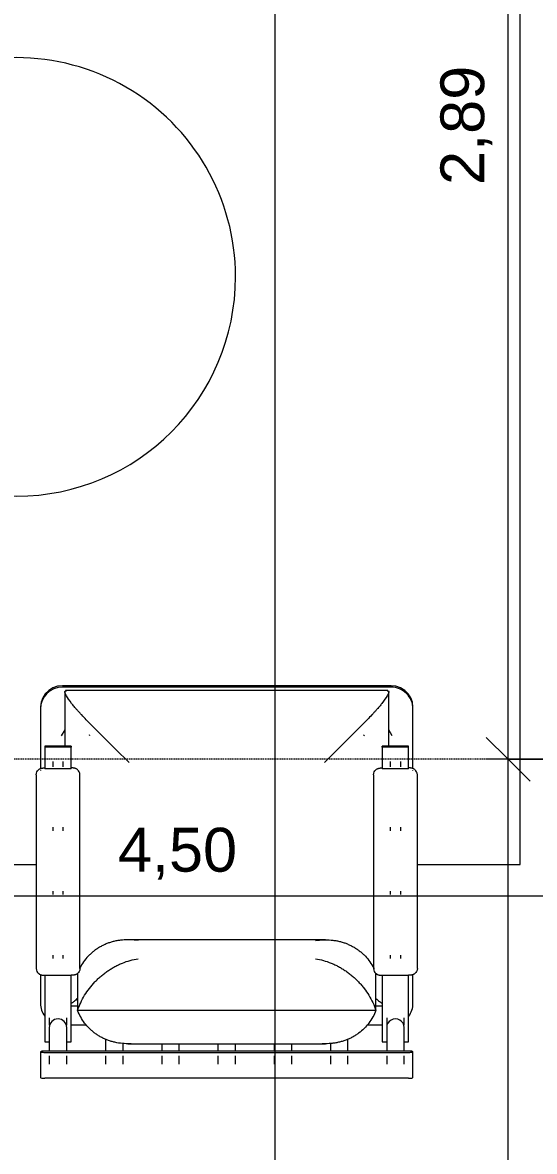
# Model space of a CAD drawing. Header units: millimetres. Extents: x -168557 to 193771, y -108373 to 197278.
# Drawn here: x 177226 to 178395, y -9264 to -6690 of the extents above; entities that cross this region are included whole.
import ezdxf

# ---------------------------------------------------------------- set-up
doc = ezdxf.new("R2010")
doc.units = ezdxf.units.MM
doc.linetypes.add('Overhead', pattern=[3.96875, 2.38125, -1.5875])
for name, color, linetype, lineweight in [('A-ANNO-DIMS', 211, 'Continuous', 9), ('A-ANNO-DIMS-50', 211, 'Continuous', 9), ('A-FLOR-OVHD', 1, 'Overhead', 9), ('I-FURN', 30, 'Continuous', 9)]:
    doc.layers.add(name, color=color, linetype=linetype, lineweight=lineweight)
doc.styles.add('@Arial Unicode MS_1', font='ARIALUNI.TTF', dxfattribs={"height": 99.99999999999999})
doc.dimstyles.new('CRT_-__Metros_-_Linha_de_chamada_3_5_mm_3', dxfattribs={"dimscale": 304.8, "dimtxt": 100.5844853193191, "dimasz": 0.3280839895013123, "dimexe": 0.1640419947506562, "dimexo": 0.0625, "dimgap": 0.08202099737532809, "dimtad": 1, "dimlfac": 0.001, "dimrnd": 0.01, "dimzin": 0, "dimdsep": 46, "dimtxsty": '@Arial Unicode MS_1', "dimblk1": 'OBLIQUE', "dimblk2": 'OBLIQUE', "dimsah": 1, "dimcen": 0.09, "dimdle": 0.1640419947506562, "dimazin": 0, "dimtfac": 1, "dimtdec": 4, "dimtix": 1, "dimtmove": 0, "dimatfit": 3, "dimfxl": 0.9842519685039369, "dimfxlon": 1, "dimtvp": 1, "dimtolj": 1, "dimtzin": 0, "dimarcsym": 2})
doc.dimstyles.new('CRT_-__Metros_-_Linha_de_chamada_3_5_mm_5', dxfattribs={"dimscale": 304.8, "dimtxt": 100.5844853193191, "dimasz": 0.3280839895013123, "dimexe": 0.1640419947506562, "dimexo": 0.0625, "dimgap": 0.08202099737532809, "dimtad": 1, "dimlfac": 0.001, "dimrnd": 0.01, "dimzin": 0, "dimdsep": 46, "dimtxsty": '@Arial Unicode MS_1', "dimblk1": 'OBLIQUE', "dimblk2": 'OBLIQUE', "dimsah": 1, "dimcen": 0.09, "dimdle": 0.1640419947506562, "dimazin": 0, "dimtfac": 1, "dimtdec": 4, "dimtix": 1, "dimtmove": 2, "dimatfit": 3, "dimfxl": 0.9842519685039369, "dimfxlon": 1, "dimtvp": 1, "dimtolj": 1, "dimtzin": 0, "dimarcsym": 2})

# ---------------------------------------------------------------- blocks, each defined once
blk = doc.blocks.new('Blks_Decor Henzel Studio_Tapete Diamond Dust - Único-3507328-TERREO')
at = {"layer": 'I-FURN', "color": 254}
for p, q in [((-1500.000000000001, 25.00000000098785), (-1500.000000000001, -144.9999999990155)), ((-1500.000000000001, -1014.999999998984), (-1500.000000000001, -1250.000000000001)), ((-1500.000000000001, -1250.000000000001), (1499.999999999999, -1250.000000000001))]:
    blk.add_line(p, q, dxfattribs=at)
blk = doc.blocks.new('Blks_Mob De Castelli_Mesa de Centro Parsec - Cobre Envelhecido-3509729-TERREO')
at = {"layer": 'I-FURN', "color": 254}
for start, end in [(359.9999999999996, 179.9999999999997), (179.9999999999998, 359.9999999999989)]:
    blk.add_arc((0, 0), 500.0000000000005, start, end, dxfattribs=at)
blk = doc.blocks.new('Blks_Mob NickeyKehoe_Poltrona NickeyKehoe - Único-3523002-TERREO')
at = {"layer": 'I-FURN', "color": 254}
for p, q in [((374.9999999999945, 407.6120449875808), (-375.0000000000066, 407.612044987577)), ((-372.9548993264706, 404.4833556867724), (-375.0000000000066, 404.4833556867723)), ((372.9548993264617, 404.4833556867762), (-372.9548993264706, 404.4833556867724)), ((-369.8057613907642, 394.433167278857), (-369.8057613907631, 269.7345946679949)), ((367.6094851231988, 396.6202843701818), (-367.6094851232215, 396.6202843701774)), ((369.8057613907415, 269.7345946679971), (369.8057613907404, 394.4331672788591)), ((374.9999999999952, 404.4833556867762), (372.9548993264617, 404.4833556867762)), ((-425.0000000000138, 359.4664672174553), (-425.0000000000138, 355.0989386570049)), ((-425.0000000000063, 355.0989386570157), (-425.0000000000056, 218.786304130559)), ((424.9999999999889, 355.0989386570114), (424.9999999999889, 359.4664672174596)), ((424.999999999996, 218.8388505538043), (424.9999999999953, 355.0989386570196)), ((-369.8057613907609, 307.0351609507724), (-377.668780970939, 293.4160115369917)), ((-312.3312123287743, 293.4159999317336), (-313.5784216120472, 295.5762297780342)), ((313.5784216120331, 295.5762297780342), (312.3312123287602, 293.4159999317336)), ((377.6687809709249, 293.4160115369939), (369.8057613907415, 307.0351609507788)), ((-354.999999999997, 269.7345946680049), (-414.9999999999977, 269.7345946680047)), ((-414.9999999999977, 269.7345946680047), (-414.9999999999977, 267.3880776924012)), ((-354.999999999997, 267.3880776924015), (-414.9999999999978, 267.3880776924012)), ((-414.9999999999978, 267.3880776924012), (-414.9999999999975, 218.0036606626445)), ((-354.999999999997, 269.7345946680049), (-354.999999999997, 267.3880776924015)), ((-354.9999999999968, 218.0036606626432), (-354.999999999997, 267.3880776924013)), ((414.9999999999971, 269.7345946680068), (354.9999999999945, 269.7345946680065)), ((354.9999999999945, 267.3880776924029), (354.9999999999945, 269.7345946680065)), ((414.9999999999971, 267.3880776924032), (354.9999999999945, 267.3880776924029)), ((354.9999999999945, 267.3880776924029), (354.9999999999948, 218.0036606626456)), ((414.9999999999971, 267.3880776924032), (414.9999999999971, 269.7345946680069)), ((414.9999999999974, 218.0036606626459), (414.9999999999971, 267.3880776924031)), ((-397.0000000000115, 235.2472395569209), (-397.0000000000105, 222.696694613843)), ((-373.0000000000094, 222.696694613843), (-373.0000000000105, 235.2472395569209)), ((372.9999999999899, 235.247239556923), (372.999999999991, 222.6966946138452)), ((396.999999999991, 222.6966946138473), (396.9999999999899, 235.2472395569252)), ((-425.0000000000056, 215.3498888005583), (-425.0000000000056, 214.6364755464043)), ((-355.000000000002, 218.0036606626435), (-415.0000000000047, 218.0036606626432)), ((414.9999999999974, 218.0036606626475), (354.9999999999947, 218.0036606626472)), ((424.999999999996, 214.7676906400606), (424.999999999996, 215.5354576917467)), ((-435.0000000000115, 204.6153712363205), (-434.9999999999953, 201.6822250168163)), ((-434.9999999999953, 201.6822250169029), (-434.9999999999932, -236.8102099935201)), ((-335.0000000000256, 201.6822250168293), (-335.0000000000105, 204.6153712363248)), ((-335.0000000000246, -236.8102099935092), (-335.0000000000256, 201.6822250169138)), ((334.9999999999888, 204.615371236327), (335.0000000000061, 201.6822250168315)), ((335.0000000000061, 201.6822250169159), (335.0000000000072, -236.8102099935071)), ((434.9999999999737, 201.6822250168207), (434.999999999991, 204.615371236327)), ((434.9999999999758, -236.8102099935136), (434.9999999999748, 201.6822250169073)), ((-397.0000000000105, 84.92840948153243), (-397.0000000000105, 77.01266437606266)), ((-373.0000000000094, 77.01266437606266), (-373.0000000000094, 84.92840948153459)), ((372.9999999999921, 84.92840948153676), (372.9999999999921, 77.01266437606266)), ((396.999999999991, 77.01266437606482), (396.999999999991, 84.92840948153459)), ((-397.0000000000094, -60.7556207562501), (-397.0000000000094, -68.67136586172204)), ((-373.0000000000084, -68.67136586172204), (-373.0000000000084, -60.75562075624578)), ((372.9999999999921, -60.75562075624578), (372.9999999999921, -68.67136586172204)), ((396.999999999992, -68.67136586171988), (396.999999999992, -60.75562075624794)), ((225.5200807530087, -171.5493989102976), (-225.5200807530325, -171.5493989103019)), ((-397.0000000000083, -206.4396509940326), (-397.0000000000083, -214.3553960995046)), ((-373.0000000000084, -214.3553960995046), (-373.0000000000084, -206.4396509940283)), ((372.9999999999932, -206.4396509940283), (372.9999999999932, -214.3553960995024)), ((396.999999999992, -214.3553960995002), (396.999999999992, -206.4396509940283)), ((-425.0000000000031, -251.016671541755), (-425.0000000000028, -316.5291329476777)), ((-414.999999999995, -252.5102107492339), (-414.9999999999942, -404.239993912292)), ((-414.9999999999869, -252.5923823187204), (-355.0000000000168, -252.5923823187117)), ((-354.9999999999935, -404.2399939122917), (-354.9999999999943, -252.5102107492251)), ((-340.4324562113004, -248.2532152302984), (-340.4324562113003, -332.4215982317186)), ((340.4324562112914, -332.4215982317147), (340.4324562112914, -248.1664927563971)), ((354.9999999999973, -252.510210749222), (354.9999999999981, -404.2399939122909)), ((355.0000000000005, -252.5923823187095), (414.9999999999685, -252.592382318716)), ((415.0000000000007, -404.2399939122906), (414.9999999999999, -252.5102107492303)), ((424.9999999999989, -316.5291329476729), (424.9999999999985, -250.3691374844911)), ((-355.0000000000016, -322.5457048028539), (-340.4324562113079, -322.5457048028518)), ((-340.4324562113001, -332.4215982317186), (340.4324562112915, -332.4215982317147)), ((340.432456211284, -322.5457048028496), (354.9999999999908, -322.5457048028496)), ((-405.0000000000086, -349.4346537444081), (-405.0000000000086, -366.150303840251)), ((-365.000000000008, -366.150303840251), (-365.000000000008, -349.4346537444081)), ((364.9999999999939, -349.434653744406), (364.9999999999939, -366.1503038402488)), ((404.9999999999935, -366.1503038402466), (404.9999999999935, -349.4346537444038)), ((-405.0000000000086, -371.6960183732645), (-405.0000000000086, -425.2887812024692)), ((-365.000000000008, -425.2510861506518), (-365.000000000008, -371.6960183732666)), ((-354.9999999999935, -365.9135499774339), (-319.9370561785182, -365.9135499774338)), ((319.9370561785092, -365.9135499774305), (354.9999999999973, -365.9135499774303)), ((364.9999999999928, -371.6960183732645), (364.9999999999939, -425.2510861506474)), ((404.9999999999935, -425.2510861506453), (404.9999999999935, -371.6960183732623)), ((-414.9999999999942, -404.239993912292), (-405.0000000000008, -404.2399939122919)), ((-365.0000000000017, -404.2399939122917), (-354.9999999999935, -404.2399939122917)), ((-276.6666666666752, -397.838736780459), (-276.6666666666752, -425.2510861506496)), ((-236.6666666666746, -425.2510861506496), (-236.6666666666746, -408.1103128963346)), ((-225.5200807530314, -408.6838843192936), (225.5200807530109, -408.6838843192915)), ((-148.3333333333408, -408.1103128963346), (-148.3333333333408, -425.2510861506496)), ((-108.3333333333401, -425.2510861506496), (-108.3333333333401, -408.1103128963346)), ((-20.00000000000845, -408.1103128963325), (-20.00000000000845, -425.2510861506474)), ((19.99999999999221, -425.2510861506496), (19.99999999999221, -408.1103128963346)), ((108.3333333333271, -408.1103128963346), (108.3333333333271, -425.2510861506496)), ((148.3333333333267, -425.2510861506474), (148.3333333333267, -408.1103128963325)), ((236.6666666666605, -408.0890080181435), (236.6666666666605, -425.2510861506474)), ((276.6666666666601, -425.2510861506474), (276.6666666666601, -397.8387367804503)), ((354.9999999999981, -404.2399939122909), (365.0000000000001, -404.2399939122908)), ((405.0000000000008, -404.2399939122906), (415.0000000000007, -404.2399939122906)), ((-425.000000000003, -426.8154308010548), (-425.000000000003, -485.7701478602061)), ((414.9999999999987, -425.2510861506378), (-414.9999999999956, -425.2510861506421)), ((-414.9999999999959, -428.3797754514467), (414.9999999999987, -428.3797754514425)), ((-405.0000000000086, -436.3175147616536), (-405.0000000000086, -454.8817363685031)), ((-365.000000000008, -454.8817363685031), (-365.000000000008, -436.3175147616557)), ((-276.6666666666752, -436.3175147616536), (-276.6666666666752, -454.8817363685031)), ((-236.6666666666746, -454.8817363685031), (-236.6666666666746, -436.3175147616536)), ((-148.3333333333408, -436.3175147616536), (-148.3333333333408, -454.8817363685031)), ((-108.3333333333401, -454.8817363685031), (-108.3333333333401, -436.3175147616536)), ((-20.00000000000845, -436.3175147616557), (-20.00000000000845, -454.8817363685052)), ((19.99999999999221, -454.8817363685052), (19.99999999999221, -436.3175147616557)), ((108.3333333333271, -436.3175147616536), (108.3333333333271, -454.8817363685031)), ((148.3333333333267, -454.8817363685009), (148.3333333333267, -436.3175147616514)), ((236.6666666666605, -436.3175147616514), (236.6666666666605, -454.8817363685009)), ((276.6666666666601, -454.8817363685009), (276.6666666666601, -436.3175147616514)), ((364.9999999999939, -436.3175147616536), (364.9999999999939, -454.8817363685031)), ((404.9999999999935, -454.8817363685009), (404.9999999999935, -436.3175147616514)), ((424.9999999999922, -485.7701478601996), (424.9999999999922, -426.8154308010484)), ((414.999999999999, -487.3344925105932), (-414.9999999999955, -487.3344925105975))]:
    blk.add_line(p, q, dxfattribs=at)
at = {"layer": 'I-FURN', "color": 254, "flags": 128}
for points in [[(-375.0000000000076, 407.612044987577), (-386.1260466978232, 406.4049348336675), (-396.6941869558854, 402.84413391551), (-406.174490092944, 397.1081956597504), (-414.0915741234086, 389.4847439617249), (-420.0484433951278, 380.3560505223344), (-423.7463956090978, 370.1798661487343), (-425.0000000000064, 359.4664672174626)], [(424.9999999999953, 359.4664672174679), (423.7463956090864, 370.17986614874), (420.048443395116, 380.35605052234), (414.0915741233964, 389.4847439617301), (406.1744900929314, 397.1081956597555), (396.6941869558726, 402.8441339155147), (386.1260466978104, 406.4049348336719), (374.9999999999945, 407.6120449875808)], [(-435.0000000000115, 204.6153712363205), (-434.5279690990639, 208.3644299853775), (-433.3330612739095, 211.5191348263437), (-431.8444004126009, 213.8663597050341), (-430.376442022367, 215.5103160185421), (-429.0645202405397, 216.6458510017676), (-427.9357445352179, 217.4396846235517), (-426.9734572188131, 218.0079167630032), (-426.1494316047164, 218.4260149635551), (-425.4361684904438, 218.7422852355339), (-424.8104667061899, 218.9878805784378), (-424.2537737549743, 219.1832387770724), (-423.7515519403299, 219.3420471591865), (-423.2924719200814, 219.4736687501037), (-422.8676913417923, 219.5846409303186), (-422.4702756930284, 219.6796163610502), (-422.0947529076768, 219.7619650738873), (-421.7367766312201, 219.8341674059007), (-421.3928728458735, 219.8980754536227), (-421.0602489145144, 219.9550903006631), (-420.7366489401847, 220.0062842765653), (-420.4202434473465, 220.0524866921057), (-420.1095445708716, 220.094344889369), (-419.8033403014318, 220.1323683369297), (-419.5006430598228, 220.166960902006), (-419.2006491217758, 220.198444759837), (-418.9027063189313, 220.2270783081382), (-418.6062880976724, 220.2530697294276), (-418.310972495872, 220.276587355708), (-418.0164249481459, 220.2977676567583), (-417.7223840888985, 220.3167214427508), (-417.4286499144294, 220.3335387103351), (-417.1350738087477, 220.3482924470558), (-416.8415500454909, 220.36104162671), (-416.5480084595937, 220.3718335688025), (-416.2544080439228, 220.3807057914781), (-415.9607312727113, 220.3876874546986), (-415.6669789888822, 220.3928004659097), (-415.3731657188342, 220.3960603014181), (-415.0793152976431, 220.3974765818465), (-415.0000000000226, 220.3975435616052)], [(-335.0000000000105, 204.6153712363226), (-335.4720309009559, 208.3644299853796), (-336.6669387261126, 211.5191348263459), (-338.15559958742, 213.8663597050363), (-339.6235579776539, 215.5103160185442), (-340.9354797594813, 216.6458510017676), (-342.0642554648031, 217.4396846235539), (-343.0265427812079, 218.0079167630054), (-343.8505683953046, 218.4260149635551), (-344.5638315095771, 218.742285235536), (-345.1895332938311, 218.98788057844), (-345.7462262450478, 219.1832387770745), (-346.2484480596911, 219.3420471591886), (-346.7075280799406, 219.4736687501059), (-347.1323086582298, 219.5846409303208), (-347.5297243069926, 219.6796163610502), (-347.9052470923442, 219.7619650738895), (-348.2632233688008, 219.8341674059029), (-348.6071271541475, 219.8980754536249), (-348.9397510855065, 219.9550903006653), (-349.2633510598363, 220.0062842765653), (-349.5797565526744, 220.0524866921079), (-349.8904554291494, 220.0943448893712), (-350.1966596985891, 220.1323683369319), (-350.4993569401993, 220.1669609020082), (-350.799350878244, 220.198444759837), (-351.0972936810897, 220.2270783081404), (-351.3937119023485, 220.2530697294276), (-351.689027504149, 220.276587355708), (-351.9835750518761, 220.2977676567583), (-352.2776159111224, 220.3167214427508), (-352.5713500855904, 220.3335387103351), (-352.8649261912722, 220.3482924470558), (-353.1584499545301, 220.36104162671), (-353.4519915404284, 220.3718335688025), (-353.7455919560982, 220.3807057914781), (-354.0392687273097, 220.3876874546986), (-354.3330210111387, 220.3928004659097), (-354.6268342811878, 220.3960603014181), (-354.9206847023778, 220.3974765818465), (-354.9999999999984, 220.3975435616052)], [(334.9999999999888, 204.615371236327), (335.4720309009365, 208.3644299853818), (336.666938726092, 211.5191348263481), (338.1555995874006, 213.8663597050384), (339.6235579776344, 215.5103160185464), (340.9354797594629, 216.6458510017697), (342.0642554647836, 217.439684623556), (343.0265427811873, 218.0079167630076), (343.850568395284, 218.4260149635573), (344.5638315095566, 218.7422852355382), (345.1895332938105, 218.9878805784421), (345.7462262450272, 219.1832387770767), (346.2484480596727, 219.3420471591908), (346.70752807992, 219.4736687501081), (347.1323086582103, 219.584640930323), (347.5297243069731, 219.6796163610523), (347.9052470923236, 219.7619650738895), (348.2632233687802, 219.834167405905), (348.6071271541269, 219.8980754536271), (348.939751085486, 219.9550903006674), (349.2633510598157, 220.0062842765675), (349.5797565526549, 220.0524866921101), (349.8904554291288, 220.0943448893734), (350.1966596985697, 220.132368336934), (350.4993569401787, 220.1669609020104), (350.7993508782246, 220.1984447598392), (351.0972936810702, 220.2270783081425), (351.3937119023291, 220.2530697294319), (351.6890275041284, 220.2765873557123), (351.9835750518566, 220.2977676567626), (352.2776159111029, 220.3167214427529), (352.5713500855709, 220.3335387103394), (352.8649261912527, 220.3482924470601), (353.1584499545106, 220.3610416267144), (353.4519915404089, 220.3718335688068), (353.7455919560776, 220.3807057914825), (354.0392687272902, 220.3876874547029), (354.3330210111192, 220.392800465914), (354.6268342811672, 220.3960603014225), (354.9206847023572, 220.3974765818487), (354.9999999999778, 220.3975435616096)], [(434.999999999991, 204.6153712363226), (434.5279690990455, 208.3644299853818), (433.33306127389, 211.5191348263459), (431.8444004125825, 213.8663597050363), (430.3764420223487, 215.5103160185464), (429.0645202405202, 216.6458510017719), (427.9357445351984, 217.439684623556), (426.9734572187936, 218.0079167630076), (426.149431604698, 218.4260149635595), (425.4361684904254, 218.7422852355404), (424.8104667061704, 218.9878805784443), (424.2537737549537, 219.1832387770789), (423.7515519403093, 219.342047159193), (423.2924719200608, 219.4736687501102), (422.8676913417717, 219.5846409303252), (422.4702756930078, 219.6796163610545), (422.0947529076573, 219.7619650738916), (421.7367766312007, 219.8341674059072), (421.392872845854, 219.8980754536292), (421.0602489144939, 219.9550903006674), (420.7366489401663, 220.0062842765697), (420.4202434473259, 220.0524866921122), (420.109544570851, 220.0943448893755), (419.8033403014123, 220.1323683369362), (419.5006430598022, 220.1669609020125), (419.2006491217563, 220.1984447598414), (418.9027063189107, 220.2270783081447), (418.6062880976529, 220.2530697294341), (418.3109724958514, 220.2765873557123), (418.0164249481253, 220.2977676567648), (417.722384088879, 220.3167214427551), (417.42864991441, 220.3335387103416), (417.1350738087282, 220.3482924470623), (416.8415500454703, 220.3610416267165), (416.5480084595731, 220.371833568809), (416.2544080439044, 220.3807057914846), (415.9607312726918, 220.3876874547051), (415.6669789888628, 220.3928004659162), (415.3731657188147, 220.3960603014246), (415.0793152976225, 220.3974765818508), (415.000000000002, 220.3975435616117)], [(-434.9999999999932, -236.8102099935201), (-434.5279690990249, -240.5592687425706), (-433.3330612738586, -243.7139735835195), (-431.8444004125479, -246.0611984621904), (-430.3764420223162, -247.7051547756853), (-429.0645202404931, -248.8406897589022), (-427.9357445351757, -249.6345233806777), (-426.973457218773, -250.202755520127), (-426.1494316046795, -250.6208537206768), (-425.4361684904092, -250.9371239926533), (-424.8104667061563, -251.1827193355551), (-424.2537737549407, -251.3780775341897), (-423.7515519402974, -251.5368859163038), (-423.2924719200511, -251.668507507221), (-422.8676913417609, -251.7794796874338), (-422.4702756929969, -251.8744551181632), (-422.0947529076464, -251.9568038310003), (-421.7367766311898, -252.029006163018), (-421.3928728458421, -252.09291421074), (-421.0602489144841, -252.1499290577782), (-420.7366489401543, -252.2011230336805), (-420.420243447314, -252.247325449223), (-420.1095445708391, -252.289183646482), (-419.8033403013993, -252.3272070940449), (-419.5006430597881, -252.3617996591233), (-419.2006491217422, -252.3932835169522), (-418.9027063188966, -252.4219170652533), (-418.6062880976377, -252.4479084865449), (-418.3109724958373, -252.4714261128231), (-418.0164249481091, -252.4926064138756), (-417.7223840888618, -252.5115601998659), (-417.4286499143926, -252.5283774674502), (-417.1350738087098, -252.5431312041731), (-416.8415500454508, -252.5558803838252), (-416.5480084595536, -252.5666723259198), (-416.2544080438838, -252.5755445485911), (-415.9607312726701, -252.5825262118137), (-415.66697898884, -252.587639223027), (-415.3731657187919, -252.5908990585333), (-415.0793152975998, -252.5923153389616), (-414.9999999999869, -252.5923823187204)], [(-335.0000000000246, -236.8102099935092), (-335.4720309009928, -240.5592687425598), (-336.6669387261591, -243.7139735835086), (-338.1555995874688, -246.0611984621796), (-339.6235579777004, -247.7051547756745), (-340.9354797595246, -248.8406897588914), (-342.0642554648421, -249.6345233806668), (-343.0265427812436, -250.2027555201162), (-343.8505683953371, -250.6208537206659), (-344.5638315096074, -250.9371239926425), (-345.1895332938614, -251.1827193355443), (-345.7462262450759, -251.378077534181), (-346.2484480597192, -251.5368859162929), (-346.7075280799666, -251.6685075072102), (-347.1323086582557, -251.779479687423), (-347.5297243070207, -251.8744551181523), (-347.9052470923702, -251.9568038309916), (-348.2632233688279, -252.0290061630072), (-348.6071271541745, -252.0929142107292), (-348.9397510855336, -252.1499290577674), (-349.2633510598633, -252.2011230336696), (-349.5797565527026, -252.2473254492122), (-349.8904554291775, -252.2891836464712), (-350.1966596986184, -252.327207094034), (-350.4993569402285, -252.3617996591125), (-350.7993508782754, -252.3932835169413), (-351.09729368112, -252.4219170652447), (-351.3937119023799, -252.4479084865362), (-351.6890275041803, -252.4714261128145), (-351.9835750519076, -252.4926064138669), (-352.277615911156, -252.5115601998573), (-352.5713500856251, -252.5283774674438), (-352.8649261913079, -252.5431312041645), (-353.1584499545658, -252.5558803838165), (-353.4519915404641, -252.5666723259111), (-353.7455919561339, -252.5755445485824), (-354.0392687273466, -252.582526211805), (-354.3330210111766, -252.5876392230183), (-354.6268342812257, -252.5908990585246), (-354.9206847024179, -252.592315338953), (-355.0000000000178, -252.5923823187117)], [(335.0000000000072, -236.8102099935071), (335.4720309009743, -240.5592687425576), (336.6669387261418, -243.7139735835065), (338.1555995874525, -246.0611984621774), (339.6235579776842, -247.7051547756724), (340.9354797595084, -248.8406897588892), (342.0642554648258, -249.6345233806668), (343.0265427812274, -250.2027555201162), (343.8505683953197, -250.6208537206638), (344.5638315095901, -250.9371239926404), (345.189533293843, -251.1827193355421), (345.7462262450586, -251.3780775341789), (346.2484480597019, -251.5368859162929), (346.7075280799504, -251.6685075072102), (347.1323086582395, -251.7794796874208), (347.5297243070023, -251.8744551181523), (347.9052470923529, -251.9568038309895), (348.2632233688095, -252.029006163005), (348.6071271541572, -252.092914210727), (348.9397510855173, -252.1499290577674), (349.263351059846, -252.2011230336675), (349.5797565526853, -252.24732544921), (349.8904554291612, -252.2891836464712), (350.1966596986011, -252.3272070940318), (350.4993569402112, -252.3617996591103), (350.799350878257, -252.3932835169392), (351.0972936811037, -252.4219170652425), (351.3937119023626, -252.4479084865319), (351.6890275041641, -252.4714261128123), (351.9835750518913, -252.4926064138626), (352.2776159111386, -252.5115601998529), (352.5713500856078, -252.5283774674394), (352.8649261912895, -252.5431312041601), (353.1584499545485, -252.5558803838122), (353.4519915404468, -252.5666723259068), (353.7455919561166, -252.5755445485803), (354.0392687273303, -252.5825262118007), (354.3330210111592, -252.587639223014), (354.6268342812084, -252.5908990585224), (354.9206847023995, -252.5923153389487), (355.0000000000005, -252.5923823187095)], [(434.9999999999758, -236.8102099935136), (434.5279690990087, -240.5592687425663), (433.3330612738402, -243.713973583513), (431.8444004125305, -246.0611984621861), (430.3764420222999, -247.7051547756789), (429.0645202404758, -248.8406897588957), (427.9357445351573, -249.6345233806733), (426.9734572187556, -250.2027555201227), (426.1494316046622, -250.6208537206703), (425.4361684903919, -250.9371239926468), (424.810466706139, -251.1827193355508), (424.2537737549245, -251.3780775341854), (423.7515519402812, -251.5368859162994), (423.2924719200327, -251.6685075072145), (422.8676913417436, -251.7794796874273), (422.4702756929807, -251.8744551181588), (422.0947529076291, -251.956803830996), (421.7367766311725, -252.0290061630115), (421.3928728458258, -252.0929142107335), (421.0602489144668, -252.1499290577739), (420.7366489401371, -252.201123033674), (420.4202434472978, -252.2473254492165), (420.1095445708218, -252.2891836464777), (419.803340301382, -252.3272070940384), (419.5006430597718, -252.3617996591168), (419.200649121726, -252.3932835169456), (418.9027063188793, -252.421917065249), (418.6062880976204, -252.4479084865384), (418.3109724958189, -252.4714261128188), (418.0164249480918, -252.4926064138691), (417.7223840888444, -252.5115601998616), (417.4286499143753, -252.5283774674438), (417.1350738086935, -252.5431312041666), (416.8415500454346, -252.5558803838187), (416.5480084595363, -252.5666723259133), (416.2544080438654, -252.5755445485868), (415.9607312726538, -252.5825262118072), (415.6669789888238, -252.5876392230205), (415.3731657187736, -252.5908990585289), (415.0793152975825, -252.5923153389552), (414.9999999999685, -252.592382318716)]]:
    blk.add_lwpolyline(points, dxfattribs=at)
at = {"layer": 'I-FURN', "color": 254}
for centre, major_axis, ratio, start_param, end_param in [((-375.0000000000064, 355.0989386570154), (-50, 4.388442564267237e-12), 0.9876883405951378, 4.712388980384782, 6.283185307179679), ((374.9999999999953, 355.0989386570193), (50, 0), 0.9876883405951378, 8.057277091797937e-15, 1.570796326794906), ((-375.0000000000028, -316.5291329476772), (50, 0), 0.9876883405951378, 3.141592653589793, 3.773960370218594), ((374.9999999999989, -316.5291329476733), (50.00000000000005, 0), 0.9876883405951355, 5.650817590551057, 6.2831853071796), ((-385.0000000000011, -371.696018373255), (20, 0), 0.9876883405951361, 2.877598961356411e-15, 3.141592653589787), ((385.0000000000003, -371.6960183732534), (-19.99999999999994, 2.26607961703446e-12), 0.9876883405951389, 3.141592653589906, 6.2831853071797), ((-414.9999999999957, -426.8154308010443), (10, 0), 0.156434465040229, 1.570796326794891, 4.712388980384689), ((414.9999999999987, -426.8154308010401), (10.00000000000006, 0), 0.1564344650402338, 4.712388980384683, 7.853981633974483), ((-414.9999999999954, -485.7701478601952), (10.00000000000006, 0), 0.1564344650402338, 3.141592653589823, 4.712388980384695), ((414.999999999999, -485.7701478601909), (10.00000000000006, 0), 0.1564344650402338, 4.712388980384695, 6.283185307179623)]:
    blk.add_ellipse(centre, major_axis=major_axis, ratio=ratio, start_param=start_param, end_param=end_param, dxfattribs=at)
for points in [[(-353.9452116038456, 367.2898505961765), (-359.151949951777, 374.2777876910807), (-367.1118562555927, 385.8316710286918), (-371.1527139583378, 395.7758661677293), (-368.458808823175, 397.0345340383016), (-365.7953559634306, 396.3437071436774)], [(365.7953559634214, 396.3437071436813), (368.4463255913395, 397.0468635808334), (371.1651971901557, 395.763536625205), (367.0868897919306, 385.8563301137514), (359.2018828790744, 374.2284695209723), (353.9452116038369, 367.2898505961802)], [(-222.9548993264577, 232.5735780197901), (-239.3118999819387, 248.768452974619), (-272.0258866840057, 281.2592297616042), (-304.5009353718563, 313.9504612380665), (-320.6194340928614, 330.3449948507537)], [(320.6194340928531, 330.344994850757), (304.4613352789806, 313.9895737880812), (272.0258140040411, 281.259301546753), (239.3516454347121, 248.729196854318), (222.9548993264503, 232.5735780197923)], [(-353.945211603842, -316.1713441942903), (-354.4131110399377, -316.4692315536433), (-354.8705984742726, -316.7568296650882), (-355.317689868807, -317.0341059857359)], [(353.9452116038406, -316.1713441942867), (354.4086664803865, -316.47362139329), (354.8624016777267, -316.7649255454693), (355.3063539269099, -317.0453023633833)]]:
    blk.add_open_spline(points, degree=3, dxfattribs=at)
for points, knots in [([(-320.6194340928614, 330.3449948507537), (-324.2188337886386, 334.0639271265121), (-329.5034362629277, 339.4532053104231), (-336.0106951044222, 346.4165117296108), (-340.550037271264, 351.3852405729223), (-344.6807948720282, 356.0228197828084), (-349.5628045836095, 361.7156060094009), (-352.4365602775775, 365.2387982073609), (-353.9452116038457, 367.2898505961764)], [0, 0, 0, 0, 0.25, 0.375, 0.5, 0.625, 0.75, 1, 1, 1, 1]), ([(353.9452116038368, 367.2898505961801), (352.3954652955174, 365.2793872419932), (349.5747291447378, 361.7038282594032), (344.674618930809, 356.0289196879378), (340.5517740514817, 351.3835251753457), (336.0099239247194, 346.4172734148071), (329.4904077151998, 339.4660734551039), (324.2862900663095, 333.9973013475517), (320.6194340928532, 330.344994850757)], [-1, -1, -1, -1, -0.75, -0.625, -0.5, -0.375, -0.25, 0, 0, 0, 0]), ([(-202.5000000000035, -173.3524414301326), (-208.4949986237959, -172.3961543916162), (-220.4849798801089, -171.2382187350463), (-235.2466742168879, -171.673431724075), (-246.7872771478765, -173.1090901494068), (-255.2758229763062, -174.7186135033761), (-263.5654425512376, -176.8674249674125), (-271.6248976696677, -179.5623072015149), (-279.4238089613589, -182.7799711446776), (-286.9327819781281, -186.4935482595423), (-294.1235122390419, -190.7023877527196), (-300.9689033200721, -195.4027870105293), (-307.4431291112288, -200.5669555261549), (-315.5481292956478, -208.026246873702), (-324.6325517130062, -218.410619187859), (-331.7784083773568, -229.4396353122307), (-335.2894066616162, -236.198131491896), (-336.184763169293, -238.0342967852998)], [0, 0, 0, 0, 0.1, 0.2, 0.25, 0.3, 0.35, 0.4, 0.45, 0.5, 0.55, 0.6, 0.6499999999999999, 0.7, 0.8, 0.9, 0.9365770650492303, 0.9365770650492303, 0.9365770650492303, 0.9365770650492303]), ([(202.4999999999926, -173.3524414301304), (208.6130201600348, -172.4146170275004), (220.669050581299, -171.2670137367158), (235.253273032616, -171.6744640062825), (246.7385851392952, -173.1014730410916), (255.2705061196301, -174.7177817637451), (263.6085457538799, -176.8741677938582), (271.6259500912293, -179.5624718365173), (279.376496072407, -182.7725697782034), (286.9251829624783, -186.4923595115925), (294.1582555609328, -190.7078228056914), (300.9706768807567, -195.4030644565443), (307.4012915465381, -200.5604106891017), (315.5527972418317, -208.0269771013637), (324.6584877671365, -218.4146764806092), (331.7016406456736, -229.4274679404978), (335.214196332095, -236.1860225328136), (336.1145586231901, -238.022788887047)], [0, 0, 0, 0, 0.1, 0.2, 0.25, 0.3, 0.35, 0.4, 0.45, 0.5, 0.55, 0.6, 0.6499999999999999, 0.7, 0.8, 0.9, 0.9365732875937662, 0.9365732875937662, 0.9365732875937662, 0.9365732875937662]), ([(-340.4324562113007, -332.4215982317194), (-338.3573976349857, -326.5296178879269), (-333.5886094590478, -314.8817505406195), (-324.663186763578, -298.0813144970278), (-313.7142057214632, -282.2052818805101), (-303.2323998045391, -269.944995670989), (-294.1599665228163, -260.8291150238755), (-286.9247245116553, -254.3638845671102), (-279.3766189138772, -248.2947734486867), (-271.6259171762367, -242.6446376799109), (-263.6085545724433, -237.4347807504548), (-255.2705037604339, -232.6848302560726), (-246.7385857575811, -228.4127192973455), (-235.2532726746782, -223.3750141660487), (-220.6690507114735, -218.3490883856516), (-208.6130201600457, -215.7453990684238), (-202.5000000000034, -214.8075746657939)], [-1, -1, -1, -1, -0.9, -0.8, -0.7, -0.6, -0.55, -0.5, -0.45, -0.4, -0.35, -0.3, -0.25, -0.2, -0.1, 0, 0, 0, 0]), ([(202.4999999999926, -214.8075746657916), (208.494998623785, -215.7638617043079), (220.4849798800979, -218.3778833866562), (235.2466742168772, -223.376046450084), (246.7872771478655, -228.4051021858723), (255.2758229762954, -232.68399852849), (263.5654425512268, -237.4415235318626), (271.624897669657, -242.6448024830136), (279.4238089613486, -248.2873714548469), (286.9327819781174, -254.3626981605202), (294.1235122390316, -260.8345413387705), (300.9689033200619, -267.6663355661706), (307.4431291112187, -274.8424436120387), (315.5481292956375, -284.8520878250172), (324.6325517129969, -298.0853477914696), (333.6941105706105, -314.8654634116081), (338.4177658919147, -326.5201742119426), (340.4324562112912, -332.4215982317146)], [0, 0, 0, 0, 0.1, 0.2, 0.25, 0.3, 0.35, 0.4, 0.45, 0.5, 0.55, 0.6, 0.6499999999999999, 0.7, 0.8, 0.9, 1, 1, 1, 1]), ([(-340.481939843581, -305.5361127353683), (-341.9260556779294, -306.7886238406002), (-344.6746189308142, -309.1315623256717), (-349.5747291447428, -313.1004618958087), (-352.3954652955223, -315.2016528985205), (-353.9452116038419, -316.1713441942903)], [0.5, 0.5, 0.5, 0.5, 0.625, 0.75, 1, 1, 1, 1]), ([(340.4819398435793, -305.5361127353648), (341.9269564715136, -306.7877341372745), (344.6807948720233, -309.1254624205421), (349.5628045836045, -313.1122396458068), (352.4365602775721, -315.1610638638874), (353.9452116038406, -316.1713441942867)], [0.5, 0.5, 0.5, 0.5, 0.625, 0.75, 1, 1, 1, 1]), ([(-218.2935773375536, -408.5010678909843), (-219.0546318773599, -408.5393492414835), (-225.7561085166275, -408.8241326185111), (-238.1584333305042, -408.4774744793684), (-252.4851148755692, -406.2343719838598), (-263.609684243753, -403.3591012769304), (-271.6256450338125, -400.6708151868895), (-279.37657781226, -397.4607124348144), (-286.9251610605423, -393.7409239903624), (-294.1582614288795, -389.5254603509045), (-300.9706753109627, -384.8302187925505), (-307.401291957824, -379.6728725353557), (-315.5527970043435, -372.206306131162), (-324.6584878482423, -361.8186067479543), (-333.5899520062857, -347.8532200753347), (-338.3573976349853, -337.683244570844), (-340.4324562113004, -332.4215982317185)], [-0.9127809673382516, -0.9127809673382516, -0.9127809673382516, -0.9127809673382516, -0.9, -0.8, -0.7, -0.6499999999999999, -0.6, -0.55, -0.5, -0.45, -0.4, -0.35, -0.3, -0.2, -0.1, 0, 0, 0, 0]), ([(340.4324562112914, -332.4215982317147), (338.4177658919148, -337.6738008948607), (333.6941183817922, -347.8367241436903), (324.632524373863, -361.823370851616), (313.7313463575236, -374.2812855247799), (303.2507531995706, -383.2623300490626), (294.1235022845208, -389.5311528349528), (286.9327846454226, -393.7396660111381), (279.4238082466487, -397.4533305623635), (271.6248978611611, -400.6709710770749), (263.5654424999219, -403.3658595886214), (255.275822990024, -405.5146693713308), (246.7872771442709, -407.1241931731645), (235.2466742189622, -408.5598514516556), (225.5861859070424, -408.8446677204562), (218.8197546823463, -408.5564722915282), (218.0085798808872, -408.5149797622672)], [0, 0, 0, 0, 0.1, 0.2, 0.3, 0.4, 0.45, 0.5, 0.55, 0.6, 0.6499999999999999, 0.7, 0.75, 0.8, 0.9, 0.9136073761192832, 0.9136073761192832, 0.9136073761192832, 0.9136073761192832])]:
    blk.add_open_spline(points, degree=3, knots=knots, dxfattribs=at)
blk = doc.blocks.new('DIMBLOCK92-TERREO')
at = {"layer": 'A-ANNO-DIMS-50'}
for p, q in [((174962.3315173456, -8380.695789281122), (174962.3315173456, -8730.695789281124)), ((174962.3315173456, -8680.695789281122), (174962.3315173456, -8380.695789281122)), ((179462.3315173456, -8380.695789281122), (179462.3315173456, -8730.695789281124)), ((179462.3315173456, -8680.695789281122), (179462.3315173456, -8380.695789281122)), ((174912.3315173456, -8680.695789281122), (179462.3315173456, -8680.695789281122))]:
    blk.add_line(p, q, dxfattribs=at)
at = {"layer": 'A-ANNO-DIMS-50', "lineweight": 18}
for p, q in [((174962.3315173456, -8680.695789281122), (175012.3315173456, -8630.695789281124)), ((179462.3315173456, -8680.695789281122), (179512.3315173456, -8630.695789281124)), ((174962.3315173456, -8680.695789281122), (174912.3315173456, -8730.695789281122)), ((179462.3315173456, -8680.695789281122), (179412.3315173456, -8730.695789281122))]:
    blk.add_line(p, q, dxfattribs=at)
at = {"layer": 'A-ANNO-DIMS-50', "color": 0, "insert": (177444.0405153952, -8525.892978816139), "char_height": 99.99999999999999, "width": 324.6747624076029, "attachment_point": 1, "line_spacing_factor": 1.117605392436879, "style": '@Arial Unicode MS_1'}
blk.add_mtext('4,50', dxfattribs=at)
blk = doc.blocks.new('_Oblique')
at = {"color": 0, "linetype": 'ByBlock', "lineweight": -2}
blk.add_line((-0.5, -0.5), (0.5, 0.5), dxfattribs=at)
blk = doc.blocks.new('DIMBLOCK194-TERREO')
at = {"layer": 'A-ANNO-DIMS-50', "lineweight": 18}
for p, q in [((177802.1242215152, -5479.650771996337), (177752.1242215152, -5429.650771996336)), ((177802.1242215152, -5479.650771996337), (177852.1242215152, -5529.650771996337)), ((177802.1242215151, -16579.65077199635), (177752.1242215151, -16529.65077199635)), ((177802.1242215151, -16579.65077199635), (177852.1242215151, -16629.65077199634))]:
    blk.add_line(p, q, dxfattribs=at)
at = {"layer": 'A-ANNO-DIMS-50'}
for p, q in [((177802.1242215152, -5429.650771996337), (177802.1242215151, -16629.65077199634)), ((178102.1242215152, -5479.650771996339), (177752.1242215152, -5479.650771996335)), ((177802.1242215152, -5479.650771996337), (178102.1242215152, -5479.650771996337)), ((178102.1242215151, -16579.65077199635), (177752.1242215151, -16579.65077199635)), ((177802.1242215151, -16579.65077199635), (178102.1242215151, -16579.65077199635))]:
    blk.add_line(p, q, dxfattribs=at)
at = {"layer": 'A-ANNO-DIMS-50', "color": 0, "insert": (177647.3214110502, -11203.65552384428), "char_height": 99.99999999999999, "width": 417.6114044350581, "attachment_point": 1, "rotation": 90, "line_spacing_factor": 1.117605392436879, "style": '@Arial Unicode MS_1'}
blk.add_mtext('11,10', dxfattribs=at)
blk = doc.blocks.new('DIMBLOCK211-TERREO')
at = {"layer": 'A-ANNO-DIMS-50', "lineweight": 18}
for p, q in [((178334.746387424, -8369.650771996356), (178284.746387424, -8319.650771996354)), ((178334.746387424, -8369.650771996356), (178384.746387424, -8419.650771996356)), ((178334.746387424, -12289.65077199636), (178284.746387424, -12239.65077199636)), ((178334.746387424, -12289.65077199636), (178384.746387424, -12339.65077199636))]:
    blk.add_line(p, q, dxfattribs=at)
at = {"layer": 'A-ANNO-DIMS-50'}
for p, q in [((178634.746387424, -8369.650771996356), (178284.746387424, -8369.650771996356)), ((178334.746387424, -12289.65077199636), (178334.746387424, -8369.650771996356)), ((178334.746387424, -8369.650771996356), (178634.746387424, -8369.650771996356)), ((178634.746387424, -12289.65077199636), (178284.746387424, -12289.65077199636)), ((178334.746387424, -12289.65077199636), (178634.746387424, -12289.65077199636))]:
    blk.add_line(p, q, dxfattribs=at)
at = {"layer": 'A-ANNO-DIMS-50', "color": 0, "insert": (178179.943576959, -10464.93192299953), "char_height": 99.99999999999999, "width": 324.6747624076029, "attachment_point": 1, "rotation": 90, "line_spacing_factor": 1.117605392436879, "style": '@Arial Unicode MS_1'}
blk.add_mtext('3,92', dxfattribs=at)
blk = doc.blocks.new('DIMBLOCK212-TERREO')
at = {"layer": 'A-ANNO-DIMS-50', "lineweight": 18}
for p, q in [((178334.746387424, -5479.650771996339), (178284.746387424, -5429.650771996339)), ((178334.746387424, -5479.650771996339), (178384.746387424, -5529.65077199634)), ((178334.746387424, -8369.650771996356), (178284.746387424, -8319.650771996354)), ((178334.746387424, -8369.650771996356), (178384.746387424, -8419.650771996356))]:
    blk.add_line(p, q, dxfattribs=at)
at = {"layer": 'A-ANNO-DIMS-50'}
for p, q in [((178334.746387424, -8369.650771996356), (178334.746387424, -5429.65077199634)), ((178034.746387424, -5479.650771996338), (178384.746387424, -5479.650771996338)), ((178334.746387424, -5479.650771996338), (178034.746387424, -5479.650771996338)), ((178634.746387424, -8369.650771996356), (178284.746387424, -8369.650771996356)), ((178334.746387424, -8369.650771996356), (178634.746387424, -8369.650771996356))]:
    blk.add_line(p, q, dxfattribs=at)
at = {"layer": 'A-ANNO-DIMS-50', "color": 0, "insert": (178179.943576959, -7059.931922999515), "char_height": 99.99999999999999, "width": 324.6747624076029, "attachment_point": 1, "rotation": 90, "line_spacing_factor": 1.117605392436879, "style": '@Arial Unicode MS_1'}
blk.add_mtext('2,89', dxfattribs=at)

msp = doc.modelspace()

# ---------------------------------------------------------------- linework, layer by layer
at = {"layer": 'A-FLOR-OVHD'}
msp.add_line((178662.3315173456, -8369.650771996356), (174962.3315173456, -8369.650771996343), dxfattribs=at)

# ---------------------------------------------------------------- block references
at = {"layer": 'I-FURN', "color": 254, "rotation": 89.99999999999974}
msp.add_blockref('Blks_Decor Henzel Studio_Tapete Diamond Dust - Único-3507328-TERREO', (177112.3315173456, -7109.650771996364), dxfattribs=at)
at = {"layer": 'I-FURN', "color": 254}
for name, p in [('Blks_Mob De Castelli_Mesa de Centro Parsec - Cobre Envelhecido-3509729-TERREO', (177212.3315173456, -7269.650771996361)), ('Blks_Mob NickeyKehoe_Poltrona NickeyKehoe - Único-3523002-TERREO', (177692.3315173446, -8609.650771996367))]:
    msp.add_blockref(name, p, dxfattribs=at)

# ---------------------------------------------------------------- dimensions: what is measured, and where the dimension line sits
at = {"layer": 'A-ANNO-DIMS'}
for base, p1, p2, override, picture, middle in [((177802.1242215152, -16579.65077199636), (178102.1242215152, -5479.650771996337), (178102.1242215151, -16579.65077199635), {"dimpost": '<>', "dimfxl": 11100.00000000001}, 'DIMBLOCK194-TERREO', (177726.0328160336, -11029.6507719964)), ((178334.7463874241, -5479.650771996339), (178634.746387424, -8369.650771996356), (178034.746387424, -5479.650771996338), {"dimpost": '<>', "dimfxl": 2951.626670160049}, 'DIMBLOCK212-TERREO', (178258.6549819425, -6924.650771996399)), ((178334.7463874241, -8369.65077199636), (178634.746387424, -12289.65077199636), (178634.746387424, -8369.650771996356), {"dimpost": '<>', "dimfxl": 3920.000000000009}, 'DIMBLOCK211-TERREO', (178258.6549819425, -10329.65077199641))]:
    dim = msp.add_linear_dim(base=base, p1=p1, p2=p2, angle=89.99999999999991, dimstyle='CRT_-__Metros_-_Linha_de_chamada_3_5_mm_3', override=override, dxfattribs=at)
    dim.commit()
    dim.dimension.update_dxf_attribs({"geometry": picture, "text_midpoint": middle})
dim = msp.add_linear_dim(base=(179462.3315173456, -8680.695789281122), p1=(174962.3315173456, -8380.695789281122), p2=(179462.3315173456, -8380.695789281122), dimstyle='CRT_-__Metros_-_Linha_de_chamada_3_5_mm_5', override={"dimpost": '<>', "dimfxl": 4499.999999999971}, dxfattribs=at)
dim.commit()
dim.dimension.update_dxf_attribs({"geometry": 'DIMBLOCK92-TERREO', "text_midpoint": (177606.377896599, -8592.559645482805), "dimtype": 160})

doc.saveas('drawing.dxf')
